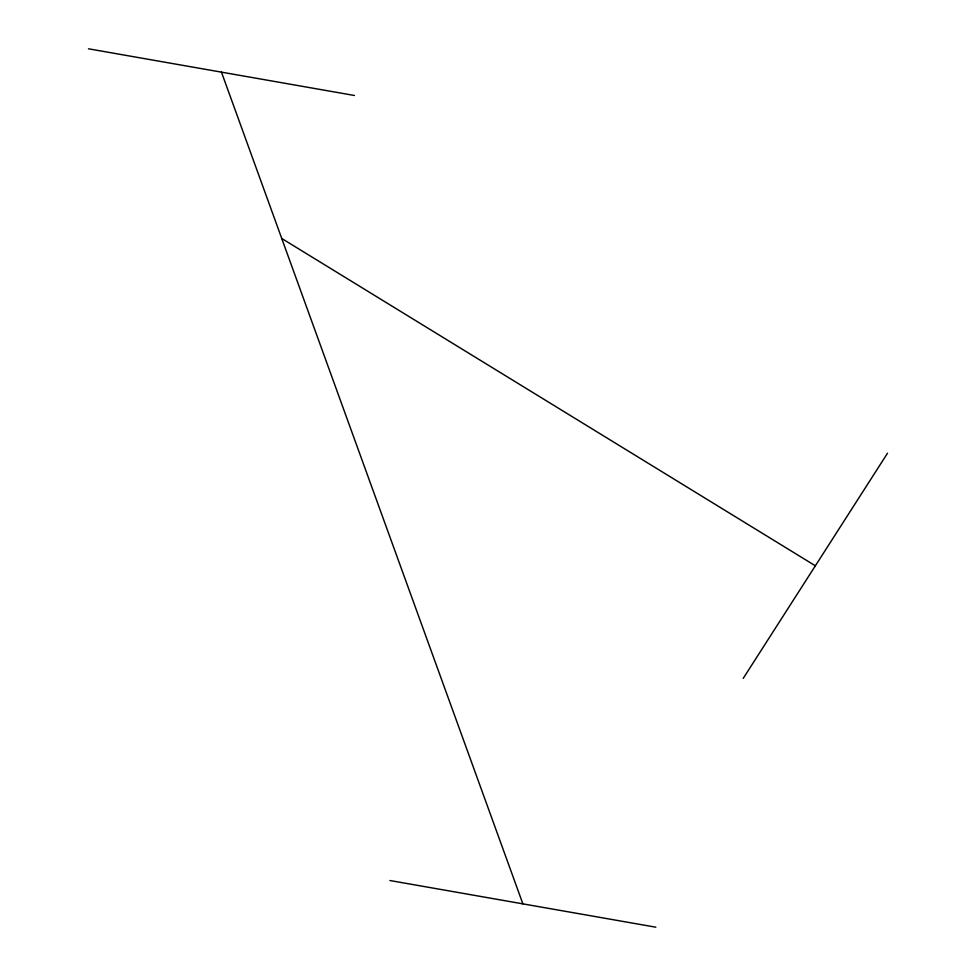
<?xml version="1.0" encoding="UTF-8"?>
<svg xmlns="http://www.w3.org/2000/svg" width="976" height="976" viewBox="0 0 976 976"><rect width="100%" height="100%" fill="white"/><g stroke="black" fill="none" stroke-linecap="round" stroke-linejoin="round"><path stroke-width="1.46" d="M743.212 678.393L887.513 453.206M88.487 48.8L354.41 95.477M389.924 880.523L655.835 927.2M281.735 238.473L815.363 565.799M221.454 72.139L522.88 903.861"/></g></svg>
